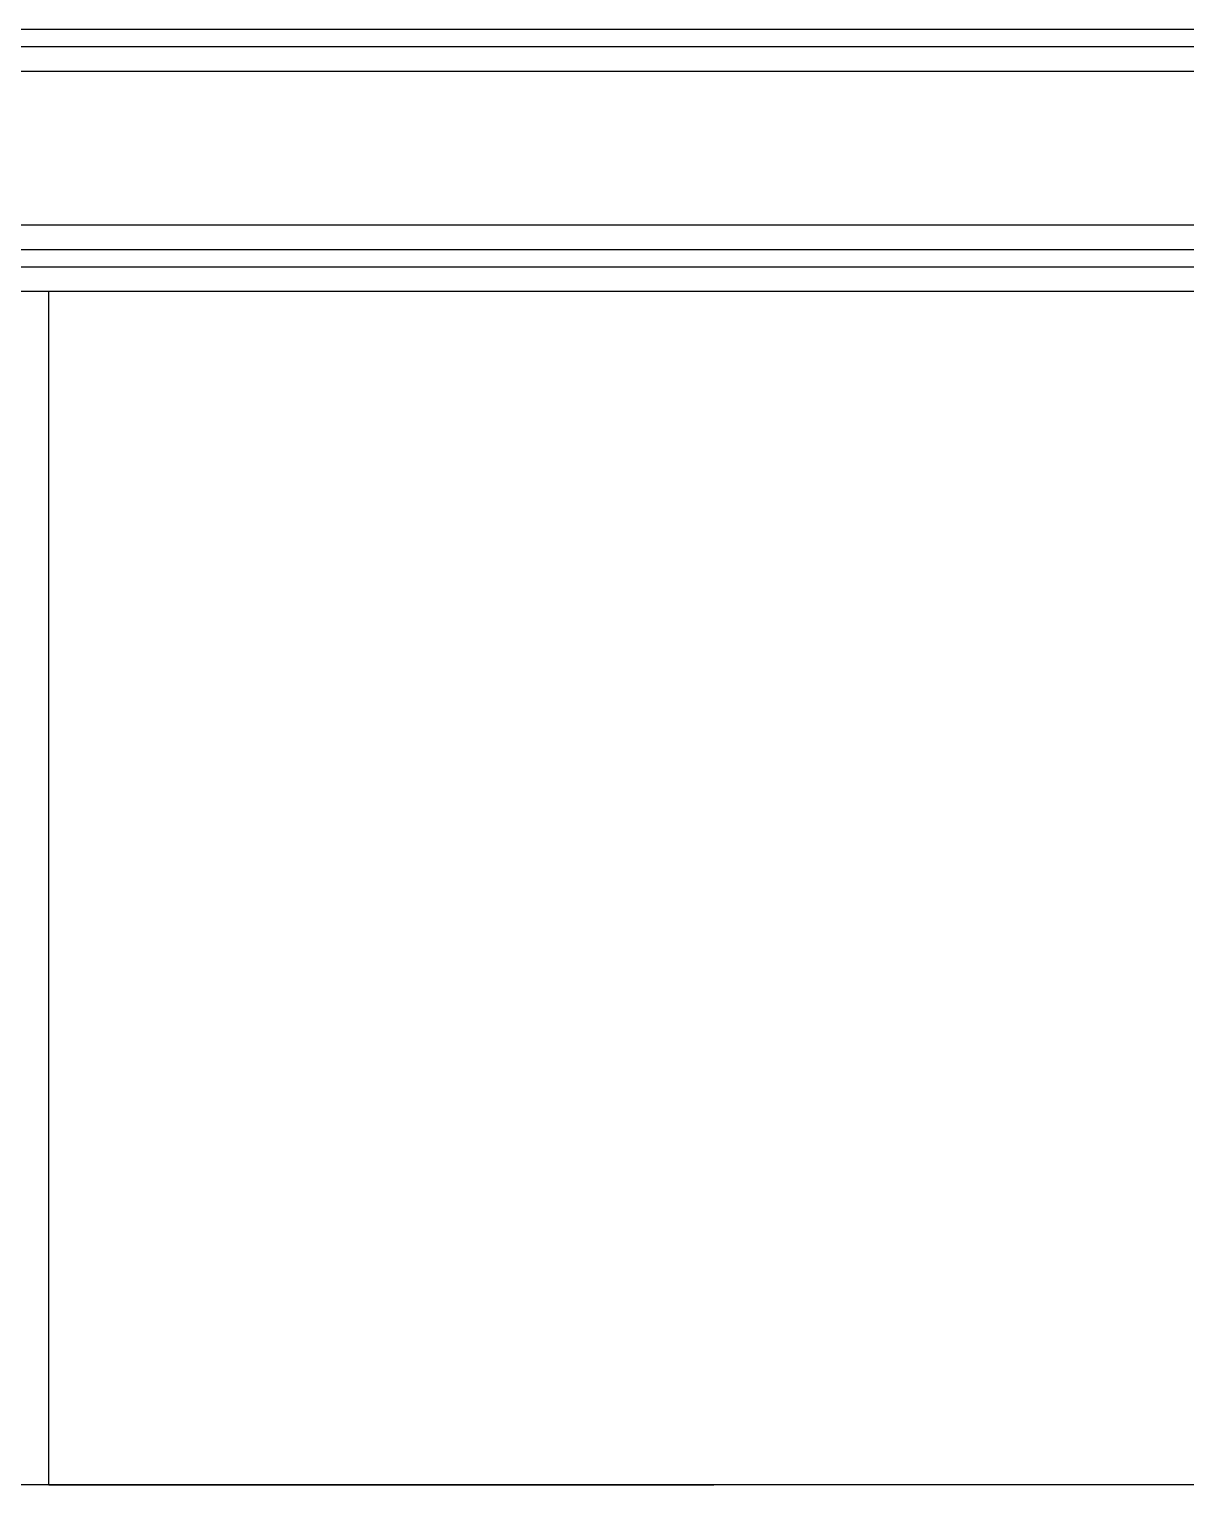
# Model space of a CAD drawing. Extents: x 1247970 to 1725648, y 860327 to 1277876.
# Drawn here: x 1318921 to 1319763, y 1195497 to 1196557 of the extents above; entities that cross this region are included whole.
import ezdxf

# ---------------------------------------------------------------- set-up
doc = ezdxf.new("R2010")
doc.units = 0
doc.header["$LTSCALE"] = 1000
doc.header["$MEASUREMENT"] = 0
doc.layers.get('0').update_dxf_attribs({"color": 254})
doc.layers.add('TK', color=4, linetype='Continuous')

# ---------------------------------------------------------------- blocks, each defined once
blk = doc.blocks.new('A$C7BF01818')
at = {"linetype": 'Continuous'}
for p, q in [((-2095.2, 3067.9), (1692, 3067.9)), ((-2095.2, 3055.2), (1692, 3055.2)), ((-2130.8, 3037.3), (1727.7, 3037.3)), ((-2130.8, 2925.4), (1727.7, 2925.4)), ((-2129.8, 2907.5), (1692, 2907.5)), ((-2129.8, 2894.8), (1692, 2894.8)), ((-2286.1, 2877), (1882.9, 2877)), ((-1728.7, 2008), (-1728.7, 2877)), ((-284, 2008), (-1968.1, 2008))]:
    blk.add_line(p, q, dxfattribs=at)
at = {"color": 1}
blk.add_line((-1728.7, 2008), (-1244.5, 2008), dxfattribs=at)

msp = doc.modelspace()

# ---------------------------------------------------------------- block references
at = {"layer": 'TK'}
msp.add_blockref('A$C7BF01818', (1320663.7, 1193489.5), dxfattribs=at)

doc.saveas('drawing.dxf')
